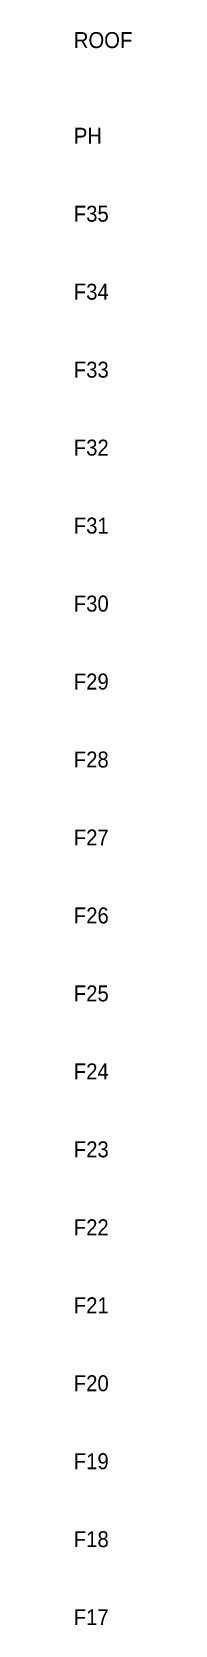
# Model space of a CAD drawing. Header units: millimetres. Extents: x 49323 to 538172, y -39336 to 181761.
# Drawn here: x 103469 to 106632, y 89656 to 179569 of the extents above; entities that cross this region are included whole.
import ezdxf

# ---------------------------------------------------------------- set-up
doc = ezdxf.new("R2010")
doc.units = ezdxf.units.MM
doc.layers.get('0').update_dxf_attribs({"lineweight": 20})
doc.styles.add('DrawingTitle', font='FRADM.TTF', dxfattribs={"width": 0.95})

msp = doc.modelspace()

# ---------------------------------------------------------------- texts
at = {"color": 140, "char_height": 900, "width": 4481.166, "attachment_point": 1, "style": 'DrawingTitle'}
for s, insert in [('ROOF', (103375.1, 179555.9)), ('PH', (103375.1, 174155.9)), ('F35', (103375.1, 169755.9)), ('F34', (103375.1, 165355.9)), ('F33', (103375.1, 160955.9)), ('F32', (103375.1, 156555.9)), ('F31', (103375.1, 152155.9)), ('F30', (103375.1, 147755.9))]:
    msp.add_mtext(s, dxfattribs=dict(at, insert=insert))
at = {"color": 2, "char_height": 900, "width": 4481.166, "attachment_point": 1, "style": 'DrawingTitle'}
for s, insert in [('F29', (103375.1, 143355.9)), ('F28', (103375.1, 138955.9)), ('F27', (103375.1, 134555.9)), ('F26', (103375.1, 130155.9)), ('F25', (103375.1, 125755.9)), ('F24', (103375.1, 121355.9)), ('F23', (103375.1, 116955.9)), ('F22', (103375.1, 112555.9)), ('F21', (103375.1, 108155.9)), ('F20', (103375.1, 103755.9))]:
    msp.add_mtext(s, dxfattribs=dict(at, insert=insert))
at = {"color": 6, "char_height": 900, "width": 4481.166, "attachment_point": 1, "style": 'DrawingTitle'}
for s, insert in [('F19', (103375.1, 99355.9)), ('F18', (103375.1, 94955.9)), ('F17', (103375.1, 90555.9))]:
    msp.add_mtext(s, dxfattribs=dict(at, insert=insert))

doc.saveas('drawing.dxf')
